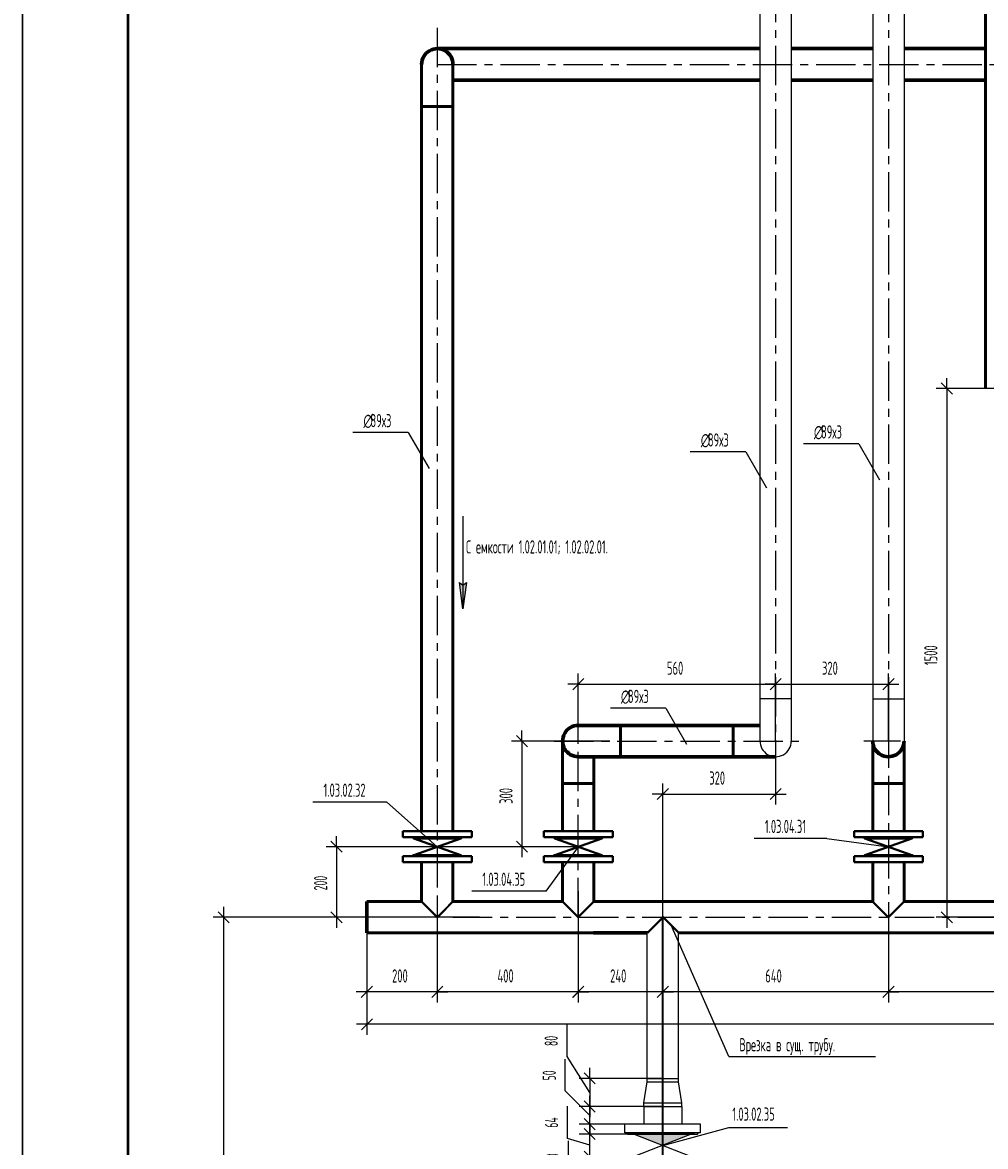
# Model space of a CAD drawing. Header units: millimetres. Extents: x -2281 to 17340, y -2563 to 4166.
# Drawn here: x 4799 to 4981.1, y 244.2 to 456.8 of the extents above; entities that cross this region are included whole.
import ezdxf

# ---------------------------------------------------------------- set-up
doc = ezdxf.new("R2010")
doc.units = ezdxf.units.MM
for name, pattern in [('K5LT32783', [0]), ('K5LT32801', [0]), ('K5LT32802', [0]), ('K5LT32820', [508, 317.5, -63.5, 63.5, -63.5]), ('K5LT32828', [0]), ('K5LT_AXLED', [11.939881, 7.439881, -1.5, 1.5, -1.5]), ('K5LT_BASIC', [0]), ('K5LT_THIN', [0])]:
    doc.linetypes.add(name, pattern=pattern)
doc.layers.add('Системный слой', color=7, linetype='Continuous')
doc.styles.add('KDIMTEXTSTYLE', font='GOST_AU.SHX', dxfattribs={"width": 0.96, "oblique": 15, "height": 5})
doc.styles.add('KTEXTSTYLE', font='GOST_AU.SHX', dxfattribs={"width": 0.96, "height": 5})
doc.dimstyles.new('KDIMSTYLE (0.07)', dxfattribs={"dimtxt": 5, "dimasz": 1, "dimexe": 2, "dimexo": 0, "dimgap": 1, "dimtad": 1, "dimlfac": 15, "dimtxsty": 'KDIMTEXTSTYLE', "dimsah": 1, "dimcen": 0, "dimdle": 1, "dimadec": 0, "dimazin": 0, "dimtfac": 0.667, "dimtmove": 0, "dimatfit": 3, "dimfxl": 1, "dimtvp": 1, "dimtolj": 1, "dimtzin": 0, "dimarcsym": 0})

# ---------------------------------------------------------------- blocks, each defined once
blk = doc.blocks.new('U278')
at = {"layer": 'Системный слой', "color": 6, "linetype": 'K5LT32802', "lineweight": 40, "true_color": 0xff00ff}
for p, q in [((4864.15, 290.49), (4874.48, 290.49)), ((4880.41, 290.49), (4901.15, 290.49)), ((4907.08, 290.49), (4907, 290.49)), ((4907, 290.49), (4959.8, 290.49)), ((4965.73, 290.49), (4993.1, 290.49)), ((4864.15, 284.56), (4907, 284.56)), ((4923.14, 284.56), (4993.1, 284.56))]:
    blk.add_line(p, q, dxfattribs=at)
at = {"layer": 'Системный слой', "color": 211, "linetype": 'K5LT32783', "lineweight": 50, "true_color": 0xff7fff}
for p, q in [((4864.15, 284.56), (4864.15, 290.49)), ((4917.2, 284.56), (4907, 284.56))]:
    blk.add_line(p, q, dxfattribs=at)
at = {"layer": 'Системный слой', "color": 30, "linetype": 'K5LT_AXLED', "lineweight": 13, "true_color": 0xff8000}
blk.add_line((4880.41, 287.53), (5107.65, 287.52), dxfattribs=at)
at = {"layer": 'Системный слой', "color": 6, "linetype": 'K5LT32802', "true_color": 0xff00ff, "const_width": 0.4}
for points in [[(4874.48, 290.49), (4877.45, 287.52), (4880.41, 290.49)], [(4901.15, 290.49), (4904.11, 287.53), (4907.08, 290.49)], [(4959.8, 290.49), (4962.77, 287.53), (4965.73, 290.49)], [(4917.2, 284.56), (4920.17, 287.53), (4923.14, 284.56)]]:
    blk.add_lwpolyline(points, dxfattribs=at)
blk = doc.blocks.new('U445')
at = {"layer": 'Системный слой', "true_color": 0xbf00ff}
blk.add_hatch(color=200, dxfattribs=at).paths.add_polyline_path([(4925.48, 246.52), (4920.08, 244.39), (4914.68, 246.52)])
at = {"layer": 'Системный слой', "color": 7, "linetype": 'K5LT_THIN', "lineweight": 13}
for p, q in [((4925.48, 246.52), (4914.68, 242.25)), ((4914.68, 246.52), (4925.48, 242.25)), ((4925.48, 246.52), (4914.68, 246.52)), ((4925.48, 242.25), (4914.68, 242.25))]:
    blk.add_line(p, q, dxfattribs=at)
blk = doc.blocks.new('U447')
at = {"layer": 'Системный слой', "color": 7, "linetype": 'K5LT_THIN', "lineweight": 13}
for p, q in [((4927.24, 248.39), (4912.91, 248.39)), ((4912.91, 246.72), (4912.91, 248.39)), ((4927.24, 246.72), (4912.91, 246.72)), ((4913.45, 246.52), (4913.29, 246.72)), ((4926.7, 246.52), (4926.86, 246.72)), ((4927.24, 246.72), (4927.24, 248.39)), ((4913.45, 246.52), (4926.7, 246.52)), ((4926.08, 246.52), (4914.08, 246.52))]:
    blk.add_line(p, q, dxfattribs=at)
blk = doc.blocks.new('U446')
at = {"layer": 'Системный слой'}
blk.add_blockref('U447', (0, 0), dxfattribs=at)
blk = doc.blocks.new('U450')
at = {"layer": 'Системный слой', "color": 7, "linetype": 'K5LT_THIN', "lineweight": 13}
for p, q in [((4916.51, 252.39), (4917.15, 256.39)), ((4917.15, 257.05), (4923.08, 257.05)), ((4917.15, 256.39), (4917.15, 257.05)), ((4917.15, 256.39), (4923.08, 256.39)), ((4923.08, 256.39), (4923.08, 257.05)), ((4923.71, 252.39), (4923.08, 256.39)), ((4916.51, 251.72), (4916.51, 252.39)), ((4916.51, 252.39), (4923.71, 252.39)), ((4916.51, 251.72), (4923.71, 251.72)), ((4923.71, 251.72), (4923.71, 252.39))]:
    blk.add_line(p, q, dxfattribs=at)
blk = doc.blocks.new('U505')
at = {"layer": 'Системный слой', "color": 6, "linetype": 'K5LT32828', "lineweight": 30, "true_color": 0xff00ff}
for p, q in [((4897.63, 302.65), (4897.63, 303.78)), ((4897.63, 303.78), (4910.63, 303.78)), ((4897.63, 302.65), (4910.63, 302.65)), ((4898.08, 303.78), (4899.56, 303.78)), ((4899.69, 302.45), (4899.39, 302.65)), ((4899.69, 299.29), (4908.56, 302.45)), ((4908.56, 299.29), (4899.69, 302.45)), ((4899.69, 302.45), (4908.56, 302.45)), ((4908.56, 302.45), (4908.86, 302.65)), ((4910.63, 302.65), (4910.63, 303.78)), ((4897.63, 299.09), (4910.63, 299.09)), ((4897.63, 299.09), (4897.63, 297.96)), ((4897.63, 297.96), (4910.63, 297.96)), ((4898.08, 297.96), (4899.56, 297.96)), ((4899.69, 299.29), (4899.39, 299.09)), ((4899.69, 299.29), (4908.56, 299.29)), ((4908.56, 299.29), (4908.86, 299.09)), ((4910.63, 299.09), (4910.63, 297.96))]:
    blk.add_line(p, q, dxfattribs=at)
blk = doc.blocks.new('U506')
at = {"layer": 'Системный слой', "color": 6, "linetype": 'K5LT32828', "lineweight": 30, "true_color": 0xff00ff}
for p, q in [((4956.28, 302.65), (4956.28, 303.78)), ((4956.28, 303.78), (4969.28, 303.78)), ((4956.28, 302.65), (4969.28, 302.65)), ((4956.73, 303.78), (4958.21, 303.78)), ((4958.35, 302.45), (4958.05, 302.65)), ((4958.35, 299.29), (4967.21, 302.45)), ((4967.21, 299.29), (4958.35, 302.45)), ((4958.35, 302.45), (4967.21, 302.45)), ((4967.21, 302.45), (4967.51, 302.65)), ((4969.28, 302.65), (4969.28, 303.78)), ((4956.28, 299.09), (4969.28, 299.09)), ((4956.28, 299.09), (4956.28, 297.96)), ((4956.28, 297.96), (4969.28, 297.96)), ((4956.73, 297.96), (4958.21, 297.96)), ((4958.35, 299.29), (4958.05, 299.09)), ((4958.35, 299.29), (4967.21, 299.29)), ((4967.21, 299.29), (4967.51, 299.09)), ((4969.28, 299.09), (4969.28, 297.96))]:
    blk.add_line(p, q, dxfattribs=at)
blk = doc.blocks.new('U510')
at = {"layer": 'Системный слой', "color": 6, "linetype": 'K5LT32828', "lineweight": 30, "true_color": 0xff00ff}
for p, q in [((4870.96, 302.65), (4870.96, 303.78)), ((4870.96, 303.78), (4883.96, 303.78)), ((4870.96, 303.78), (4872.89, 303.78)), ((4870.96, 302.65), (4883.96, 302.65)), ((4873.03, 302.45), (4872.73, 302.65)), ((4873.03, 299.29), (4881.89, 302.45)), ((4881.89, 299.29), (4873.03, 302.45)), ((4873.03, 302.45), (4881.89, 302.45)), ((4881.89, 302.45), (4882.19, 302.65)), ((4883.96, 302.65), (4883.96, 303.78)), ((4870.96, 299.09), (4883.96, 299.09)), ((4870.96, 299.09), (4870.96, 297.96)), ((4870.96, 297.96), (4883.96, 297.96)), ((4870.96, 297.96), (4872.89, 297.96)), ((4873.03, 299.29), (4872.73, 299.09)), ((4873.03, 299.29), (4881.89, 299.29)), ((4881.89, 299.29), (4882.19, 299.09)), ((4883.96, 299.09), (4883.96, 297.96))]:
    blk.add_line(p, q, dxfattribs=at)
blk = doc.blocks.new('D63')
at = {"layer": 'Системный слой', "color": 7, "linetype": 'K5LT_THIN', "lineweight": 13}
for p, q in [((4837.06, 287.52), (4837.06, 289.52)), ((4885.46, 287.52), (4835.06, 287.52)), ((4838.12, 286.46), (4836, 288.58)), ((4837.06, 187.52), (4837.06, 287.52)), ((5017.66, 187.52), (4835.06, 187.52)), ((4836, 188.58), (4838.12, 186.46)), ((4837.06, 187.52), (4837.06, 185.52))]:
    blk.add_line(p, q, dxfattribs=at)
at = {"layer": 'Системный слой', "color": 7, "insert": (4832.79, 235.21), "char_height": 2.5, "attachment_point": 1, "rotation": 90, "style": 'KTEXTSTYLE'}
blk.add_mtext('\\H3.5;\\W0.965;\\Q15;\\Q0;\\W0.715;\\H2.50;1500', dxfattribs=at)
blk.add_wipeout([(4823.56, 235.21), (4819.99, 235.21), (4819.99, 239.65), (4823.56, 239.65)]).dxf.layer = 'Системный слой'
blk = doc.blocks.new('KDIMARROW_03')
at = {"layer": 'Системный слой', "color": 0, "linetype": 'K5LT_THIN', "lineweight": 13}
for p, q in [((-1.06, -1.06), (1.06, 1.06)), ((0, 0), (-1, 0)), ((0, 0), (2, 0))]:
    blk.add_line(p, q, dxfattribs=at)
blk = doc.blocks.new('D65')
at = {"layer": 'Системный слой', "color": 7, "linetype": 'K5LT_THIN', "lineweight": 13}
for p, q in [((4904.13, 292.46), (4904.13, 271.41)), ((4877.46, 290.47), (4877.46, 271.41)), ((4878.52, 274.47), (4876.4, 272.35)), ((4903.07, 272.35), (4905.19, 274.47)), ((4877.46, 273.41), (4875.46, 273.41)), ((4904.13, 273.41), (4877.46, 273.41)), ((4904.13, 273.41), (4906.13, 273.41))]:
    blk.add_line(p, q, dxfattribs=at)
at = {"layer": 'Системный слой', "color": 7, "insert": (4888.84, 277.68), "char_height": 2.5, "attachment_point": 1, "style": 'KTEXTSTYLE'}
blk.add_mtext('\\H3.5;\\W0.965;\\Q15;\\Q0;\\W0.715;\\H2.50;400', dxfattribs=at)
blk.add_wipeout([(4888.84, 279.41), (4888.84, 282.98), (4892.59, 282.98), (4892.59, 279.41)]).dxf.layer = 'Системный слой'
blk = doc.blocks.new('D66')
at = {"layer": 'Системный слой', "color": 7, "linetype": 'K5LT_THIN', "lineweight": 13}
for p, q in [((4904.11, 287.52), (4904.11, 271.41)), ((4920.11, 287.52), (4920.11, 271.41)), ((4905.17, 274.47), (4903.05, 272.35)), ((4919.05, 272.35), (4921.17, 274.47)), ((4904.11, 273.41), (4902.11, 273.41)), ((4920.11, 273.41), (4904.11, 273.41)), ((4920.11, 273.41), (4922.11, 273.41))]:
    blk.add_line(p, q, dxfattribs=at)
at = {"layer": 'Системный слой', "color": 7, "insert": (4910.16, 277.68), "char_height": 2.5, "attachment_point": 1, "style": 'KTEXTSTYLE'}
blk.add_mtext('\\H3.5;\\W0.965;\\Q15;\\Q0;\\W0.715;\\H2.50;240', dxfattribs=at)
blk.add_wipeout([(4910.16, 279.41), (4910.16, 282.98), (4913.91, 282.98), (4913.91, 279.41)]).dxf.layer = 'Системный слой'
blk = doc.blocks.new('D67')
at = {"layer": 'Системный слой', "color": 7, "linetype": 'K5LT_THIN', "lineweight": 13}
for p, q in [((4920.11, 287.52), (4920.11, 271.41)), ((4962.78, 287.52), (4962.78, 271.41)), ((4921.17, 274.47), (4919.05, 272.35)), ((4961.72, 272.35), (4963.84, 274.47)), ((4920.11, 273.41), (4918.11, 273.41)), ((4962.78, 273.41), (4964.78, 273.41))]:
    blk.add_line(p, q, dxfattribs=at)
blk.add_wipeout([(4939.5, 274.41), (4939.5, 277.98), (4943.24, 277.98), (4943.24, 274.41)]).dxf.layer = 'Системный слой'
blk.add_line((4962.78, 273.41), (4920.11, 273.41), dxfattribs=at)
at = {"layer": 'Системный слой', "color": 7, "insert": (4939.5, 277.68), "char_height": 2.5, "attachment_point": 1, "style": 'KTEXTSTYLE'}
blk.add_mtext('\\H3.5;\\W0.965;\\Q15;\\Q0;\\W0.715;\\H2.50;640', dxfattribs=at)
blk = doc.blocks.new('D68')
at = {"layer": 'Системный слой', "color": 7, "linetype": 'K5LT_THIN', "lineweight": 13}
for p, q in [((4962.78, 287.52), (4962.78, 271.41)), ((5018.11, 287.52), (5018.11, 271.41)), ((4963.84, 274.47), (4961.72, 272.35)), ((5017.05, 272.35), (5019.17, 274.47)), ((4962.78, 273.41), (4960.78, 273.41)), ((5018.11, 273.41), (5020.11, 273.41))]:
    blk.add_line(p, q, dxfattribs=at)
blk.add_wipeout([(4988.5, 274.41), (4988.5, 277.98), (4992.24, 277.98), (4992.24, 274.41)]).dxf.layer = 'Системный слой'
blk.add_line((5018.11, 273.41), (4962.78, 273.41), dxfattribs=at)
at = {"layer": 'Системный слой', "color": 7, "insert": (4988.5, 277.68), "char_height": 2.5, "attachment_point": 1, "style": 'KTEXTSTYLE'}
blk.add_mtext('\\H3.5;\\W0.965;\\Q15;\\Q0;\\W0.715;\\H2.50;830', dxfattribs=at)
blk = doc.blocks.new('D72')
at = {"layer": 'Системный слой', "color": 7, "linetype": 'K5LT_THIN', "lineweight": 13}
for p, q in [((5106.13, 287.52), (5106.13, 265.28)), ((4864.16, 284.56), (4864.16, 265.28)), ((4865.22, 268.34), (4863.1, 266.22)), ((5105.07, 266.22), (5107.19, 268.34)), ((4864.16, 267.28), (4862.16, 267.28)), ((5106.13, 267.28), (5108.13, 267.28))]:
    blk.add_line(p, q, dxfattribs=at)
blk.add_wipeout([(4982.63, 268.28), (4982.63, 271.85), (4987.46, 271.85), (4987.46, 268.28)]).dxf.layer = 'Системный слой'
blk.add_line((5106.13, 267.28), (4864.16, 267.28), dxfattribs=at)
at = {"layer": 'Системный слой', "color": 7, "insert": (4982.63, 271.55), "char_height": 2.5, "attachment_point": 1, "style": 'KTEXTSTYLE'}
blk.add_mtext('\\H3.5;\\W0.965;\\Q15;\\Q0;\\W0.715;\\H2.50;3630', dxfattribs=at)
blk = doc.blocks.new('D76')
at = {"layer": 'Системный слой', "color": 7, "linetype": 'K5LT_THIN', "lineweight": 13}
for p, q in [((4906.28, 254.39), (4902.02, 261.16)), ((4907.34, 255.99), (4905.22, 258.11)), ((4906.28, 257.05), (4906.28, 259.05)), ((4920.11, 257.05), (4904.28, 257.05)), ((4906.28, 257.05), (4906.28, 251.72)), ((4920.11, 251.72), (4904.28, 251.72)), ((4905.22, 252.78), (4907.34, 250.66)), ((4906.28, 251.72), (4906.28, 249.72))]:
    blk.add_line(p, q, dxfattribs=at)
blk.add_wipeout([(4901.02, 263.16), (4897.45, 263.16), (4897.45, 265.19), (4901.02, 265.19)]).dxf.layer = 'Системный слой'
blk.add_line((4902.02, 261.16), (4902.02, 267.28), dxfattribs=at)
at = {"layer": 'Системный слой', "color": 7, "insert": (4897.75, 263.16), "char_height": 2.5, "attachment_point": 1, "rotation": 90, "style": 'KTEXTSTYLE'}
blk.add_mtext('\\H3.5;\\W0.965;\\Q15;\\Q0;\\W0.665;\\H2.50;80', dxfattribs=at)
blk = doc.blocks.new('D77')
at = {"layer": 'Системный слой', "color": 7, "linetype": 'K5LT_THIN', "lineweight": 13}
for p, q in [((4906.28, 250.05), (4901.65, 254.66)), ((4906.28, 251.72), (4906.28, 253.72)), ((4920.11, 251.72), (4904.28, 251.72)), ((4907.34, 250.66), (4905.22, 252.78)), ((4906.28, 248.39), (4906.28, 251.72)), ((4905.22, 249.45), (4907.34, 247.33)), ((4920.08, 248.39), (4904.28, 248.39)), ((4906.28, 248.39), (4906.28, 246.39))]:
    blk.add_line(p, q, dxfattribs=at)
blk.add_wipeout([(4900.65, 256.66), (4897.08, 256.66), (4897.08, 258.63), (4900.65, 258.63)]).dxf.layer = 'Системный слой'
blk.add_line((4901.65, 254.66), (4901.65, 260.71), dxfattribs=at)
at = {"layer": 'Системный слой', "color": 7, "insert": (4897.38, 256.66), "char_height": 2.5, "attachment_point": 1, "rotation": 90, "style": 'KTEXTSTYLE'}
blk.add_mtext('\\H3.5;\\W0.965;\\Q15;\\Q0;\\W0.665;\\H2.50;50', dxfattribs=at)
blk = doc.blocks.new('D78')
at = {"layer": 'Системный слой', "color": 7, "linetype": 'K5LT_THIN', "lineweight": 13}
for p, q in [((4907.34, 245.46), (4905.22, 247.58)), ((4906.28, 246.52), (4906.28, 248.52)), ((4906.28, 244.39), (4902.08, 245.7)), ((4920.11, 246.52), (4904.28, 246.52)), ((4906.28, 242.25), (4906.28, 246.52)), ((4905.22, 243.31), (4907.34, 241.19)), ((4920.11, 242.25), (4904.28, 242.25)), ((4906.28, 242.25), (4906.28, 240.25))]:
    blk.add_line(p, q, dxfattribs=at)
blk.add_wipeout([(4901.08, 247.7), (4897.51, 247.7), (4897.51, 249.73), (4901.08, 249.73)]).dxf.layer = 'Системный слой'
blk.add_line((4902.08, 245.7), (4902.08, 251.81), dxfattribs=at)
at = {"layer": 'Системный слой', "color": 7, "insert": (4897.81, 247.7), "char_height": 2.5, "attachment_point": 1, "rotation": 90, "style": 'KTEXTSTYLE'}
blk.add_mtext('\\H3.5;\\W0.965;\\Q15;\\Q0;\\W0.665;\\H2.50;64', dxfattribs=at)
blk = doc.blocks.new('D79')
at = {"layer": 'Системный слой', "color": 7, "linetype": 'K5LT_THIN', "lineweight": 13}
for p, q in [((4906.49, 240.39), (4906.49, 242.39)), ((4920.11, 240.39), (4904.49, 240.39)), ((4907.55, 239.33), (4905.43, 241.45)), ((4906.49, 233.72), (4906.49, 240.39)), ((4906.49, 237.05), (4902.29, 238.36)), ((4905.43, 234.78), (4907.55, 232.66)), ((4920.08, 233.72), (4904.49, 233.72)), ((4906.49, 233.72), (4906.49, 231.72))]:
    blk.add_line(p, q, dxfattribs=at)
blk.add_wipeout([(4901.29, 240.36), (4897.72, 240.36), (4897.72, 243.09), (4901.29, 243.09)]).dxf.layer = 'Системный слой'
blk.add_line((4902.29, 238.36), (4902.29, 245.21), dxfattribs=at)
at = {"layer": 'Системный слой', "color": 7, "insert": (4898.02, 240.36), "char_height": 2.5, "attachment_point": 1, "rotation": 90, "style": 'KTEXTSTYLE'}
blk.add_mtext('\\H3.5;\\W0.965;\\Q15;\\Q0;\\W0.665;\\H2.50;100', dxfattribs=at)
blk = doc.blocks.new('U574')
at = {"layer": 'Системный слой'}
blk.add_hatch(color=7, dxfattribs=at).paths.add_polyline_path([(4882.31, 345.86), (4882.97, 350.86), (4882.31, 350.36), (4881.65, 350.86)])
at = {"layer": 'Системный слой', "color": 7, "linetype": 'K5LT_THIN', "lineweight": 13}
for p, q in [((4882.31, 363.38), (4882.31, 345.86)), ((4882.31, 345.86), (4881.65, 350.86)), ((4881.65, 350.86), (4882.31, 350.36)), ((4882.31, 350.36), (4882.97, 350.86)), ((4882.97, 350.86), (4882.31, 345.86))]:
    blk.add_line(p, q, dxfattribs=at)
blk = doc.blocks.new('D98')
at = {"layer": 'Системный слой', "color": 7, "linetype": 'K5LT_THIN', "lineweight": 13}
for p, q in [((4859.47, 299.81), (4857.35, 301.93)), ((4858.41, 300.87), (4858.41, 302.87)), ((4904.13, 300.87), (4856.41, 300.87)), ((4864.13, 287.52), (4856.41, 287.52)), ((4857.35, 288.58), (4859.47, 286.46)), ((4858.41, 287.52), (4858.41, 285.52))]:
    blk.add_line(p, q, dxfattribs=at)
blk.add_wipeout([(4857.41, 292.61), (4853.84, 292.61), (4853.84, 295.66), (4857.41, 295.66)]).dxf.layer = 'Системный слой'
blk.add_line((4858.41, 300.87), (4858.41, 287.52), dxfattribs=at)
at = {"layer": 'Системный слой', "color": 7, "insert": (4854.14, 292.61), "char_height": 2.5, "attachment_point": 1, "rotation": 90, "style": 'KTEXTSTYLE'}
blk.add_mtext('\\H3.5;\\W0.965;\\Q15;\\Q0;\\W0.665;\\H2.50;200', dxfattribs=at)
blk = doc.blocks.new('D99')
at = {"layer": 'Системный слой', "color": 7, "linetype": 'K5LT_THIN', "lineweight": 13}
for p, q in [((4894.53, 319.79), (4892.41, 321.92)), ((4893.47, 320.86), (4893.47, 322.86)), ((4910.09, 320.86), (4891.47, 320.86)), ((4893.47, 320.86), (4893.47, 300.87)), ((4892.41, 301.93), (4894.53, 299.81)), ((4904.13, 300.87), (4891.47, 300.87)), ((4893.47, 300.87), (4893.47, 298.87))]:
    blk.add_line(p, q, dxfattribs=at)
at = {"layer": 'Системный слой', "color": 7, "insert": (4889.2, 308.98), "char_height": 2.5, "attachment_point": 1, "rotation": 90, "style": 'KTEXTSTYLE'}
blk.add_mtext('\\H3.5;\\W0.965;\\Q15;\\Q0;\\W0.715;\\H2.50;300', dxfattribs=at)
blk.add_wipeout([(4887.47, 308.98), (4883.9, 308.98), (4883.9, 312.6), (4887.47, 312.6)]).dxf.layer = 'Системный слой'
blk = doc.blocks.new('U699')
at = {"layer": 'Системный слой', "color": 7, "linetype": 'K5LT_THIN', "lineweight": 13}
for q in [(4921.67, 286.04), (4960.34, 261.16)]:
    blk.add_line((4932.59, 261.16), q, dxfattribs=at)
at = {"layer": 'Системный слой', "color": 7, "insert": (4934.59, 264.66), "char_height": 2.5, "attachment_point": 1, "style": 'KTEXTSTYLE'}
blk.add_mtext('\\H3.5;\\W0.965;\\Q15;\\Q0;\\W0.715;\\H2.50;Врезка в сущ. трубу.', dxfattribs=at)
blk = doc.blocks.new('U713')
at = {"layer": 'Системный слой', "color": 7, "linetype": 'K5LT_THIN', "lineweight": 13}
for q in [(4904.14, 300.87), (4883.96, 292.46)]:
    blk.add_line((4898.08, 292.46), q, dxfattribs=at)
at = {"layer": 'Системный слой', "color": 7, "insert": (4885.96, 295.96), "char_height": 2.5, "attachment_point": 1, "style": 'KTEXTSTYLE'}
blk.add_mtext('\\H3.5;\\W0.965;\\Q15;\\Q0;\\W0.715;\\H2.50;1.03.04.35', dxfattribs=at)
blk = doc.blocks.new('U714')
at = {"layer": 'Системный слой', "color": 7, "linetype": 'K5LT_THIN', "lineweight": 13}
for q in [(4937.41, 302.45), (4962.78, 300.87)]:
    blk.add_line((4951.13, 302.45), q, dxfattribs=at)
at = {"layer": 'Системный слой', "color": 7, "insert": (4939.41, 305.95), "char_height": 2.5, "attachment_point": 1, "style": 'KTEXTSTYLE'}
blk.add_mtext('\\H3.5;\\W0.965;\\Q15;\\Q0;\\W0.715;\\H2.50;1.03.04.31', dxfattribs=at)
blk = doc.blocks.new('D161')
at = {"layer": 'Системный слой', "color": 7, "linetype": 'K5LT_THIN', "lineweight": 13}
for p, q in [((4973.82, 387.52), (4973.82, 389.52)), ((4990.12, 387.52), (4971.82, 387.52)), ((4974.88, 386.46), (4972.76, 388.58)), ((4973.82, 387.52), (4973.82, 287.52)), ((5004.72, 287.52), (4971.82, 287.52)), ((4972.76, 288.58), (4974.88, 286.46)), ((4973.82, 287.52), (4973.82, 285.52))]:
    blk.add_line(p, q, dxfattribs=at)
blk.add_wipeout([(4972.57, 335.21), (4969, 335.21), (4969, 339.65), (4972.57, 339.65)]).dxf.layer = 'Системный слой'
at = {"layer": 'Системный слой', "color": 7, "insert": (4969.55, 335.21), "char_height": 2.5, "attachment_point": 1, "rotation": 90, "style": 'KTEXTSTYLE'}
blk.add_mtext('\\H3.5;\\W0.965;\\Q15;\\Q0;\\W0.715;\\H2.50;1500', dxfattribs=at)
blk = doc.blocks.new('D162')
at = {"layer": 'Системный слой', "color": 7, "linetype": 'K5LT_THIN', "lineweight": 13}
for p, q in [((4905.19, 332.69), (4903.07, 330.56)), ((4904.13, 320.86), (4904.13, 333.62)), ((4940.39, 330.56), (4942.51, 332.69)), ((4941.45, 320.86), (4941.45, 333.62)), ((4904.13, 331.62), (4902.13, 331.62)), ((4941.45, 331.62), (4943.45, 331.62))]:
    blk.add_line(p, q, dxfattribs=at)
blk.add_wipeout([(4920.9, 332.62), (4920.9, 336.19), (4924.52, 336.19), (4924.52, 332.62)]).dxf.layer = 'Системный слой'
blk.add_line((4904.13, 331.62), (4941.45, 331.62), dxfattribs=at)
at = {"layer": 'Системный слой', "color": 7, "insert": (4920.9, 335.89), "char_height": 2.5, "attachment_point": 1, "style": 'KTEXTSTYLE'}
blk.add_mtext('\\H3.5;\\W0.965;\\Q15;\\Q0;\\W0.715;\\H2.50;560', dxfattribs=at)
blk = doc.blocks.new('D163')
at = {"layer": 'Системный слой', "color": 7, "linetype": 'K5LT_THIN', "lineweight": 13}
for p, q in [((4942.51, 332.69), (4940.39, 330.56)), ((4941.45, 320.86), (4941.45, 333.62)), ((4961.72, 330.56), (4963.84, 332.69)), ((4962.78, 320.86), (4962.78, 333.62)), ((4941.45, 331.62), (4939.45, 331.62)), ((4941.45, 331.62), (4962.78, 331.62)), ((4962.78, 331.62), (4964.78, 331.62))]:
    blk.add_line(p, q, dxfattribs=at)
blk.add_wipeout([(4950.23, 332.87), (4950.23, 336.44), (4953.85, 336.44), (4953.85, 332.87)]).dxf.layer = 'Системный слой'
at = {"layer": 'Системный слой', "color": 7, "insert": (4950.23, 335.89), "char_height": 2.5, "attachment_point": 1, "style": 'KTEXTSTYLE'}
blk.add_mtext('\\H3.5;\\W0.965;\\Q15;\\Q0;\\W0.715;\\H2.50;320', dxfattribs=at)
blk = doc.blocks.new('D164')
at = {"layer": 'Системный слой', "color": 7, "linetype": 'K5LT_THIN', "lineweight": 13}
for p, q in [((4941.45, 320.86), (4941.45, 308.83)), ((4920.11, 287.52), (4920.11, 312.83)), ((4920.11, 310.83), (4918.11, 310.83)), ((4921.17, 311.89), (4919.05, 309.77)), ((4920.11, 310.83), (4941.45, 310.83)), ((4940.39, 309.77), (4942.51, 311.89)), ((4941.45, 310.83), (4943.45, 310.83))]:
    blk.add_line(p, q, dxfattribs=at)
blk.add_wipeout([(4928.9, 312.08), (4928.9, 315.65), (4932.51, 315.65), (4932.51, 312.08)]).dxf.layer = 'Системный слой'
at = {"layer": 'Системный слой', "color": 7, "insert": (4928.9, 315.1), "char_height": 2.5, "attachment_point": 1, "style": 'KTEXTSTYLE'}
blk.add_mtext('\\H3.5;\\W0.965;\\Q15;\\Q0;\\W0.715;\\H2.50;320', dxfattribs=at)
blk = doc.blocks.new('U717')
at = {"layer": 'Системный слой', "color": 7, "linetype": 'K5LT_THIN', "lineweight": 13}
for q in [(4861.49, 379.21), (4875.9, 372.41)]:
    blk.add_line((4871.97, 379.21), q, dxfattribs=at)
at = {"layer": 'Системный слой', "color": 7, "char_height": 2.5, "attachment_point": 1, "style": 'KTEXTSTYLE'}
for s, insert in [('\\H3.5;\\W0.965;\\Q15;\\Q0;\\W0.715;\\H2.50;∅', (4863.49, 382.71)), ('\\H3.5;\\W0.965;\\Q15;\\Q0;\\W0.715;\\H2.50;89х3', (4864.81, 382.71))]:
    blk.add_mtext(s, dxfattribs=dict(at, insert=insert))
blk = doc.blocks.new('U718')
at = {"layer": 'Системный слой', "color": 7, "linetype": 'K5LT_THIN', "lineweight": 13}
for q in [(4925.3, 375.55), (4939.72, 368.75)]:
    blk.add_line((4935.79, 375.55), q, dxfattribs=at)
at = {"layer": 'Системный слой', "color": 7, "char_height": 2.5, "attachment_point": 1, "style": 'KTEXTSTYLE'}
for s, insert in [('\\H3.5;\\W0.965;\\Q15;\\Q0;\\W0.715;\\H2.50;∅', (4927.3, 379.05)), ('\\H3.5;\\W0.965;\\Q15;\\Q0;\\W0.715;\\H2.50;89х3', (4928.63, 379.05))]:
    blk.add_mtext(s, dxfattribs=dict(at, insert=insert))
blk = doc.blocks.new('U719')
at = {"layer": 'Системный слой', "color": 7, "linetype": 'K5LT_THIN', "lineweight": 13}
for q in [(4946.7, 377.07), (4961.12, 370.27)]:
    blk.add_line((4957.19, 377.07), q, dxfattribs=at)
at = {"layer": 'Системный слой', "color": 7, "char_height": 2.5, "attachment_point": 1, "style": 'KTEXTSTYLE'}
for s, insert in [('\\H3.5;\\W0.965;\\Q15;\\Q0;\\W0.715;\\H2.50;∅', (4948.7, 380.57)), ('\\H3.5;\\W0.965;\\Q15;\\Q0;\\W0.715;\\H2.50;89х3', (4950.03, 380.57))]:
    blk.add_mtext(s, dxfattribs=dict(at, insert=insert))
blk = doc.blocks.new('U722')
at = {"layer": 'Системный слой', "color": 7, "linetype": 'K5LT_THIN', "lineweight": 13}
for q in [(4910.19, 327.05), (4924.6, 320.25)]:
    blk.add_line((4920.67, 327.05), q, dxfattribs=at)
at = {"layer": 'Системный слой', "color": 7, "char_height": 2.5, "attachment_point": 1, "style": 'KTEXTSTYLE'}
for s, insert in [('\\H3.5;\\W0.965;\\Q15;\\Q0;\\W0.715;\\H2.50;∅', (4912.19, 330.55)), ('\\H3.5;\\W0.965;\\Q15;\\Q0;\\W0.715;\\H2.50;89х3', (4913.51, 330.55))]:
    blk.add_mtext(s, dxfattribs=dict(at, insert=insert))
blk = doc.blocks.new('U726')
at = {"layer": 'Системный слой', "color": 7, "linetype": 'K5LT_THIN', "lineweight": 13}
for q in [(4853.93, 309.31), (4877.46, 300.87)]:
    blk.add_line((4867.92, 309.31), q, dxfattribs=at)
at = {"layer": 'Системный слой', "color": 7, "insert": (4855.93, 312.81), "char_height": 2.5, "attachment_point": 1, "style": 'KTEXTSTYLE'}
blk.add_mtext('\\H3.5;\\W0.965;\\Q15;\\Q0;\\W0.715;\\H2.50;{\\c255;1.03.02.32}', dxfattribs=at)
blk = doc.blocks.new('D165')
at = {"layer": 'Системный слой', "color": 7, "linetype": 'K5LT_THIN', "lineweight": 13}
for p, q in [((4864.13, 287.52), (4864.12, 271.42)), ((4877.46, 287.52), (4877.46, 271.41)), ((4865.18, 274.48), (4863.06, 272.36)), ((4876.4, 272.35), (4878.52, 274.47)), ((4864.12, 273.42), (4862.12, 273.42)), ((4877.46, 273.41), (4864.12, 273.42)), ((4877.46, 273.41), (4879.46, 273.41))]:
    blk.add_line(p, q, dxfattribs=at)
blk.add_wipeout([(4868.91, 274.67), (4868.91, 278.23), (4872.53, 278.23), (4872.52, 274.66)]).dxf.layer = 'Системный слой'
at = {"layer": 'Системный слой', "color": 7, "insert": (4868.91, 277.68), "char_height": 2.5, "attachment_point": 1, "rotation": 359.9842, "style": 'KTEXTSTYLE'}
blk.add_mtext('\\H3.5;\\W0.965;\\Q15;\\Q0;\\W0.715;\\H2.50;200', dxfattribs=at)

msp = doc.modelspace()

# ---------------------------------------------------------------- linework, layer by layer
at = {"color": 7, "linetype": 'K5LT_THIN', "lineweight": 13}
for p, q in [((4799, 594), (4799, 0)), ((4799, 0), (4799, 594))]:
    msp.add_line(p, q, dxfattribs=at)
at = {"layer": 'Системный слой', "color": 30, "linetype": 'K5LT_AXLED', "lineweight": 13, "true_color": 0xff8000}
for p, q in [((4941.44729, 488.16179), (4941.44729, 316.35745)), ((4962.78062, 488.16179), (4962.78062, 316.35745)), ((4877.46084, 455.78769), (4877.46084, 290.47422)), ((4877.46084, 448.85524), (5118.07642, 448.85524)), ((4904.12751, 287.52191), (4904.12729, 326.19926)), ((4962.78062, 326.19926), (4962.78062, 287.52191)), ((4899.56016, 320.85524), (4946.90615, 320.85524)), ((4965.05488, 320.85524), (4958.12176, 320.85524))]:
    msp.add_line(p, q, dxfattribs=at)
at = {"layer": 'Системный слой', "color": 7, "linetype": 'K5LT_THIN', "lineweight": 13}
for p, q in [((4938.48106, 484.27937), (4938.48106, 320.80431)), ((4944.41439, 483.66258), (4944.41439, 320.85524)), ((4959.81352, 483.66258), (4959.81352, 320.85524)), ((4965.74685, 484.27937), (4965.74685, 320.80431)), ((4944.41439, 328.85524), (4938.48106, 328.85524)), ((4959.81352, 328.85524), (4965.74685, 328.85524)), ((4917.14685, 257.05424), (4917.14685, 284.55524)), ((4923.08018, 257.05424), (4923.08018, 284.55524)), ((4916.51352, 251.7209), (4916.51352, 248.38757)), ((4923.71352, 251.7209), (4923.71352, 248.38757)), ((4920.13793, 244.37243), (4932.59095, 247.76982)), ((4932.59095, 247.76982), (4933.92428, 247.76982)), ((4933.92428, 247.76982), (4943.68881, 247.76982))]:
    msp.add_line(p, q, dxfattribs=at)
at = {"layer": 'Системный слой', "color": 6, "linetype": 'K5LT32802', "lineweight": 40, "true_color": 0xff00ff}
for p, q in [((4981.14685, 482.6417), (4981.14685, 387.52191)), ((4874.49374, 449.32795), (4874.49374, 320.85524)), ((4880.42707, 448.90618), (4880.42707, 320.80431)), ((4874.49374, 440.85524), (4880.42707, 440.85524)), ((4874.49374, 328.85524), (4874.49374, 303.77911)), ((4912.12729, 323.82191), (4912.12729, 317.88901)), ((4933.44729, 323.82191), (4933.44729, 317.88901)), ((4880.42707, 320.80431), (4880.42707, 303.77911)), ((4901.16084, 320.85524), (4901.16041, 303.77911)), ((4959.81352, 320.85524), (4959.81352, 303.77911)), ((4965.74685, 320.85524), (4965.74685, 303.77911)), ((4907.09374, 317.8886), (4907.09374, 303.77911)), ((4901.16041, 312.85524), (4907.09374, 312.85524)), ((4959.81395, 312.85524), (4965.74685, 312.85524)), ((4874.49374, 297.95524), (4874.49374, 290.48772)), ((4880.42707, 297.95524), (4880.42707, 290.48772)), ((4901.16041, 297.95524), (4901.16041, 290.48858)), ((4907.09374, 297.95524), (4907.09374, 290.48858)), ((4959.81352, 297.95524), (4959.81352, 290.48858)), ((4965.74685, 297.95524), (4965.74685, 290.48858))]:
    msp.add_line(p, q, dxfattribs=at)
at = {"layer": 'Системный слой', "color": 6, "linetype": 'K5LT32801', "lineweight": 50, "true_color": 0xff00ff}
for p, q in [((4877.48631, 451.8218), (4938.48106, 451.82191)), ((4944.41439, 451.82191), (4959.81352, 451.82191)), ((4965.74685, 451.82191), (4981.14685, 451.82191)), ((4880.42707, 445.88858), (4938.48106, 445.88858)), ((4944.41439, 445.88858), (4959.81352, 445.88858)), ((4965.74685, 445.88858), (4981.14685, 445.88858)), ((4938.48106, 323.82189), (4904.10182, 323.8218)), ((4941.39635, 317.88901), (4904.12729, 317.88858))]:
    msp.add_line(p, q, dxfattribs=at)
at = {"layer": 'Системный слой', "color": 200, "linetype": 'K5LT32820', "lineweight": 25, "true_color": 0xbf00ff}
msp.add_line((4920.11395, 223.18864), (4920.11395, 287.52191), dxfattribs=at)
at = {"layer": 'Системный слой', "color": 6, "linetype": 'K5LT32801', "lineweight": 50, "true_color": 0xff00ff}
for centre, start, end in [((4877.46084, 448.85524), 359.0162179, 180), ((4904.12729, 320.85524), 90, 270.9837821), ((4962.78062, 320.85524), 179.0162179, 0)]:
    msp.add_arc(centre, 2.96667, start, end, dxfattribs=at)
at = {"layer": 'Системный слой', "color": 7, "linetype": 'K5LT_THIN', "lineweight": 13}
msp.add_arc((4941.44729, 320.85524), 2.96667, 179.0162179, 0, dxfattribs=at)

# ---------------------------------------------------------------- block references
at = {"layer": 'Системный слой'}
for name in ['U717', 'U719', 'U718', 'U574', 'U714', 'U510', 'U505', 'U506', 'U278', 'U450', 'U446', 'U445']:
    msp.add_blockref(name, (0, 0), dxfattribs=at)

# ---------------------------------------------------------------- texts
at = {"layer": 'Системный слой', "color": 7, "insert": (4882.89141, 358.82849), "char_height": 2.5, "attachment_point": 1, "style": 'KTEXTSTYLE'}
msp.add_mtext('\\H3.5;\\W0.965;\\Q15;\\Q0;\\W0.715;\\H2.50;С емкости 1.02.01.01; 1.02.02.01.', dxfattribs=at)

# ---------------------------------------------------------------- next in the draw order: dimensions: what is measured, and where the dimension line sits
at = {"layer": 'Системный слой', "color": 7}
dim = msp.add_linear_dim(base=(4837.06015, 187.52191), p1=(4885.46041, 287.52191), p2=(5017.65599, 187.52191), angle=90, text='\\H125.0;\\W0.665;\\Q0;\\H125.0;\\W0.665;\\Q0;\\Q0;\\W0.490;\\H2.50;1500\\Q0;\\W0.455;\\H125.00;', dimstyle='KDIMSTYLE (0.07)', override={"dimexo": 0, "dimblk1": 'KDIMARROW_03', "dimblk2": 'KDIMARROW_03', "dimse1": 0, "dimse2": 0, "dimclrt": 7, "dimtolj": 1}, dxfattribs=at)
dim.commit()
dim.dimension.update_dxf_attribs({"geometry": 'D63', "text_midpoint": (4837.06015, 237.52191), "dimtype": 160})

# ---------------------------------------------------------------- next in the draw order: linework, layer by layer
at = {"color": 5, "linetype": 'K5LT_BASIC', "lineweight": 35, "true_color": 0x0000ff}
msp.add_line((4819, 5), (4819, 589), dxfattribs=at)

# ---------------------------------------------------------------- next in the draw order: texts
at = {"layer": 'Системный слой', "color": 7, "insert": (4933.25388, 251.53758), "char_height": 2.5, "attachment_point": 1, "style": 'KTEXTSTYLE'}
msp.add_mtext('\\H3.5;\\W0.965;\\Q15;\\Q0;\\W0.715;\\H2.50;1.03.02.35', dxfattribs=at)

# ---------------------------------------------------------------- next in the draw order: dimensions: what is measured, and where the dimension line sits
at = {"layer": 'Системный слой', "color": 7}
dim = msp.add_linear_dim(base=(4904.12751, 273.41429), p1=(4877.46084, 290.47422), p2=(4904.12751, 292.4601), dimstyle='KDIMSTYLE (0.07)', override={"dimexo": 0, "dimpost": '\\H50.0;\\W0.665;\\Q0;<>', "dimblk1": 'KDIMARROW_03', "dimblk2": 'KDIMARROW_03', "dimse1": 0, "dimse2": 0, "dimclrt": 7, "dimtolj": 1}, dxfattribs=at)
dim.commit()
dim.dimension.update_dxf_attribs({"geometry": 'D65', "text_midpoint": (4890.79418, 273.41429), "dimtype": 160})

# ---------------------------------------------------------------- next in the draw order: dimensions: what is measured, and where the dimension line sits
dim = msp.add_linear_dim(base=(4920.11395, 273.41429), p1=(4904.11395, 287.52191), p2=(4920.11395, 287.52191), dimstyle='KDIMSTYLE (0.07)', override={"dimexo": 0, "dimpost": '\\H50.0;\\W0.665;\\Q0;<>', "dimblk1": 'KDIMARROW_03', "dimblk2": 'KDIMARROW_03', "dimse1": 0, "dimse2": 0, "dimclrt": 7, "dimtolj": 1}, dxfattribs=at)
dim.commit()
dim.dimension.update_dxf_attribs({"geometry": 'D66', "text_midpoint": (4912.11395, 273.41429), "dimtype": 160})

# ---------------------------------------------------------------- next in the draw order: dimensions: what is measured, and where the dimension line sits
dim = msp.add_linear_dim(base=(4962.78062, 273.41429), p1=(4920.11395, 287.52191), p2=(4962.78062, 287.52191), dimstyle='KDIMSTYLE (0.07)', override={"dimexo": 0, "dimpost": '\\H50.0;\\W0.665;\\Q0;<>', "dimblk1": 'KDIMARROW_03', "dimblk2": 'KDIMARROW_03', "dimse1": 0, "dimse2": 0, "dimclrt": 7, "dimtolj": 1}, dxfattribs=at)
dim.commit()
dim.dimension.update_dxf_attribs({"geometry": 'D67', "text_midpoint": (4941.44729, 273.41429), "dimtype": 160})

# ---------------------------------------------------------------- next in the draw order: dimensions: what is measured, and where the dimension line sits
dim = msp.add_linear_dim(base=(5018.11395, 273.41429), p1=(4962.78062, 287.52191), p2=(5018.11395, 287.52191), dimstyle='KDIMSTYLE (0.07)', override={"dimexo": 0, "dimpost": '\\H50.0;\\W0.665;\\Q0;<>', "dimblk1": 'KDIMARROW_03', "dimblk2": 'KDIMARROW_03', "dimse1": 0, "dimse2": 0, "dimclrt": 7, "dimtolj": 1}, dxfattribs=at)
dim.commit()
dim.dimension.update_dxf_attribs({"geometry": 'D68', "text_midpoint": (4990.44729, 273.41429), "dimtype": 160})

# ---------------------------------------------------------------- next in the draw order: dimensions: what is measured, and where the dimension line sits
dim = msp.add_linear_dim(base=(5106.12753, 267.27929), p1=(4864.15973, 284.55524), p2=(5106.12753, 287.51746), dimstyle='KDIMSTYLE (0.07)', override={"dimexo": 0, "dimpost": '\\H50.0;\\W0.665;\\Q0;<>', "dimblk1": 'KDIMARROW_03', "dimblk2": 'KDIMARROW_03', "dimse1": 0, "dimse2": 0, "dimclrt": 7, "dimtolj": 1}, dxfattribs=at)
dim.commit()
dim.dimension.update_dxf_attribs({"geometry": 'D72', "text_midpoint": (4985.14363, 267.27929), "dimtype": 160})

# ---------------------------------------------------------------- next in the draw order: block references
at = {"layer": 'Системный слой'}
msp.add_blockref('U699', (0, 0), dxfattribs=at)

# ---------------------------------------------------------------- next in the draw order: dimensions: what is measured, and where the dimension line sits
at = {"layer": 'Системный слой', "color": 7}
dim = msp.add_linear_dim(base=(4973.81811, 387.52191), p1=(5004.72009, 287.52191), p2=(4990.11686, 387.52191), angle=90, dimstyle='KDIMSTYLE (0.07)', override={"dimexo": 0, "dimpost": '\\H2.5;\\W0.965;\\Q0;<>', "dimblk1": 'KDIMARROW_03', "dimblk2": 'KDIMARROW_03', "dimse1": 0, "dimse2": 0, "dimclrt": 7, "dimtolj": 1}, dxfattribs=at)
dim.commit()
dim.dimension.update_dxf_attribs({"geometry": 'D161', "text_midpoint": (4973.81811, 337.52191), "dimtype": 160})
for base, p1, p2, text, override, picture, middle in [((4858.40704, 300.86717), (4864.12751, 287.52191), (4904.12751, 300.86717), '\\H50.0;\\W0.665;\\Q0;\\H50.0;\\W0.665;\\Q0;\\Q0;\\W0.455;\\H2.50;200\\Q0;\\H50.00;', {"dimexo": 0, "dimblk1": 'KDIMARROW_03', "dimblk2": 'KDIMARROW_03', "dimse1": 0, "dimse2": 0, "dimclrt": 7, "dimtolj": 1}, 'D98', (4858.40704, 294.19454)), ((4906.27566, 257.05424), (4920.11352, 251.7209), (4920.11395, 257.05424), '\\H50.0;\\W0.665;\\Q0;\\H50.0;\\W0.665;\\Q0;\\Q0;\\W0.455;\\H2.50;80\\Q0;\\H50.00;', {"dimexo": 0, "dimtoh": 1, "dimblk1": 'KDIMARROW_03', "dimblk2": 'KDIMARROW_03', "dimse1": 0, "dimse2": 0, "dimclrt": 7, "dimtmove": 1, "dimtolj": 1}, 'D76', (4902.0214, 265.27929))]:
    dim = msp.add_linear_dim(base=base, p1=p1, p2=p2, angle=90, text=text, dimstyle='KDIMSTYLE (0.07)', override=override, dxfattribs=at)
    dim.commit()
    dim.dimension.update_dxf_attribs({"geometry": picture, "text_midpoint": middle, "dimtype": 160})

# ---------------------------------------------------------------- next in the draw order: block references
at = {"layer": 'Системный слой'}
msp.add_blockref('U726', (0, 0), dxfattribs=at)

# ---------------------------------------------------------------- next in the draw order: dimensions: what is measured, and where the dimension line sits
at = {"layer": 'Системный слой', "color": 7}
for base, p1, p2, text, override, picture, middle in [((4893.46844, 320.85524), (4904.12751, 300.86717), (4910.08996, 320.85524), '\\H50.0;\\W0.665;\\Q0;\\H50.0;\\W0.665;\\Q0;\\Q0;\\W0.490;\\H2.50;300\\Q0;\\W0.455;\\H50.00;', {"dimexo": 0, "dimblk1": 'KDIMARROW_03', "dimblk2": 'KDIMARROW_03', "dimse1": 0, "dimse2": 0, "dimclrt": 7, "dimtolj": 1}, 'D99', (4893.46844, 310.86121)), ((4906.27566, 248.38757), (4920.11352, 251.7209), (4920.07564, 248.38757), '\\H50.0;\\W0.665;\\Q0;\\H50.0;\\W0.665;\\Q0;\\Q0;\\W0.455;\\H2.50;50\\Q0;\\H50.00;', {"dimexo": 0, "dimtoh": 1, "dimblk1": 'KDIMARROW_03', "dimblk2": 'KDIMARROW_03', "dimse1": 0, "dimse2": 0, "dimclrt": 7, "dimtmove": 1, "dimtolj": 1}, 'D77', (4901.64541, 258.71401))]:
    dim = msp.add_linear_dim(base=base, p1=p1, p2=p2, angle=90, text=text, dimstyle='KDIMSTYLE (0.07)', override=override, dxfattribs=at)
    dim.commit()
    dim.dimension.update_dxf_attribs({"geometry": picture, "text_midpoint": middle, "dimtype": 160})
dim = msp.add_linear_dim(base=(4877.45627, 273.41302), p1=(4864.12751, 287.52191), p2=(4877.46017, 287.51822), angle=359.9841504, dimstyle='KDIMSTYLE (0.07)', override={"dimexo": 0, "dimpost": '\\H2.5;\\W0.965;\\Q0;<>', "dimblk1": 'KDIMARROW_03', "dimblk2": 'KDIMARROW_03', "dimse1": 0, "dimse2": 0, "dimclrt": 7, "dimtolj": 1}, dxfattribs=at)
dim.commit()
dim.dimension.update_dxf_attribs({"geometry": 'D165', "text_midpoint": (4870.78994, 273.41487), "dimtype": 161})

# ---------------------------------------------------------------- next in the draw order: block references
at = {"layer": 'Системный слой'}
msp.add_blockref('U713', (0, 0), dxfattribs=at)

# ---------------------------------------------------------------- next in the draw order: dimensions: what is measured, and where the dimension line sits
at = {"layer": 'Системный слой', "color": 7}
dim = msp.add_linear_dim(base=(4904.12729, 331.62468), p1=(4941.44729, 320.85524), p2=(4904.12729, 320.85524), dimstyle='KDIMSTYLE (0.07)', override={"dimexo": 0, "dimpost": '\\H2.5;\\W0.965;\\Q0;<>', "dimblk1": 'KDIMARROW_03', "dimblk2": 'KDIMARROW_03', "dimse1": 0, "dimse2": 0, "dimclrt": 7, "dimtolj": 1}, dxfattribs=at)
dim.commit()
dim.dimension.update_dxf_attribs({"geometry": 'D162', "text_midpoint": (4922.78729, 331.62468), "dimtype": 160})
dim = msp.add_linear_dim(base=(4906.27566, 242.25424), p1=(4920.11395, 246.5209), p2=(4920.11395, 242.25424), angle=90, text='\\H50.0;\\W0.665;\\Q0;\\H50.0;\\W0.665;\\Q0;\\Q0;\\W0.455;\\H2.50;64\\Q0;\\H50.00;', dimstyle='KDIMSTYLE (0.07)', override={"dimexo": 0, "dimtoh": 1, "dimblk1": 'KDIMARROW_03', "dimblk2": 'KDIMARROW_03', "dimse1": 0, "dimse2": 0, "dimclrt": 7, "dimtmove": 1, "dimtolj": 1}, dxfattribs=at)
dim.commit()
dim.dimension.update_dxf_attribs({"geometry": 'D78', "text_midpoint": (4902.07507, 249.81383), "dimtype": 160})

# ---------------------------------------------------------------- next in the draw order: dimensions: what is measured, and where the dimension line sits
dim = msp.add_linear_dim(base=(4941.44729, 331.62468), p1=(4962.78062, 320.85524), p2=(4941.44729, 320.85524), dimstyle='KDIMSTYLE (0.07)', override={"dimexo": 0, "dimpost": '\\H2.5;\\W0.965;\\Q0;<>', "dimblk1": 'KDIMARROW_03', "dimblk2": 'KDIMARROW_03', "dimse1": 0, "dimse2": 0, "dimclrt": 7, "dimtolj": 1}, dxfattribs=at)
dim.commit()
dim.dimension.update_dxf_attribs({"geometry": 'D163', "text_midpoint": (4952.11395, 331.62468), "dimtype": 160})
dim = msp.add_linear_dim(base=(4906.48758, 233.7209), p1=(4920.11395, 240.38757), p2=(4920.07564, 233.7209), angle=90, text='\\H50.0;\\W0.665;\\Q0;\\H50.0;\\W0.665;\\Q0;\\Q0;\\W0.455;\\H2.50;100\\Q0;\\H50.00;', dimstyle='KDIMSTYLE (0.07)', override={"dimexo": 0, "dimtoh": 1, "dimblk1": 'KDIMARROW_03', "dimblk2": 'KDIMARROW_03', "dimse1": 0, "dimse2": 0, "dimclrt": 7, "dimtmove": 1, "dimtolj": 1}, dxfattribs=at)
dim.commit()
dim.dimension.update_dxf_attribs({"geometry": 'D79', "text_midpoint": (4902.28699, 243.2081), "dimtype": 160})

# ---------------------------------------------------------------- next in the draw order: dimensions: what is measured, and where the dimension line sits
dim = msp.add_linear_dim(base=(4920.11395, 310.83387), p1=(4941.44729, 320.85524), p2=(4920.11395, 287.52191), dimstyle='KDIMSTYLE (0.07)', override={"dimexo": 0, "dimpost": '\\H2.5;\\W0.965;\\Q0;<>', "dimblk1": 'KDIMARROW_03', "dimblk2": 'KDIMARROW_03', "dimse1": 0, "dimse2": 0, "dimclrt": 7, "dimtolj": 1}, dxfattribs=at)
dim.commit()
dim.dimension.update_dxf_attribs({"geometry": 'D164', "text_midpoint": (4930.78062, 310.83387), "dimtype": 160})

# ---------------------------------------------------------------- next in the draw order: block references
at = {"layer": 'Системный слой'}
msp.add_blockref('U722', (0, 0), dxfattribs=at)

doc.saveas('drawing.dxf')
